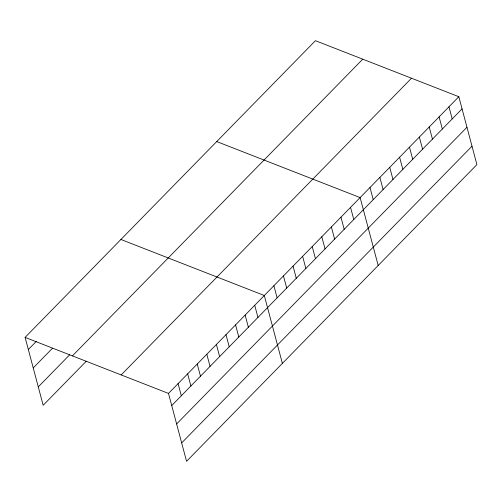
<?xml version="1.0" encoding="UTF-8"?>
<svg xmlns="http://www.w3.org/2000/svg" width="502" height="502" viewBox="0 0 502 502"><rect width="100%" height="100%" fill="white"/><g stroke="black" fill="none" stroke-linecap="round" stroke-linejoin="round"><path stroke-width="0.75" d="M25.1 337.394L315.438 40.687L458.834 96.717L476.9 164.606L186.562 461.313L168.496 393.424L25.1 337.394L43.166 405.283L86.281 361.22M28.332 349.53L36.313 341.366M33.226 367.928L52.39 348.344M38.271 386.885L69.671 354.788M72.42 355.88L362.758 59.18M121.177 374.931L411.514 78.224M168.496 393.424L458.834 96.717M171.728 405.56L462.066 108.852M176.622 423.958L466.96 127.251M181.668 442.915L472.005 146.207M216.72 141.564L360.122 197.593L378.188 265.489M120.913 239.479L264.309 295.509L282.375 363.398M448.964 106.807L452.195 118.943M439.093 116.891L442.325 129.027M429.223 126.981L432.448 139.117M419.352 137.071L422.577 149.207M409.481 147.155L412.707 159.291M399.605 157.245L402.836 169.381M389.734 167.329L392.966 179.465M379.863 177.419L383.095 189.555M369.993 187.51L373.224 199.645M350.54 207.389L353.772 219.525M340.958 217.178L344.19 229.314M331.376 226.973L334.608 239.109M321.795 236.762L325.026 248.898M312.219 246.551L315.444 258.687M302.637 256.346L305.862 268.482M293.055 266.135L296.28 278.271M283.473 275.924L286.705 288.06M273.891 285.72L277.123 297.855M254.727 305.298L257.959 317.433M245.145 315.093L248.377 327.229M235.57 324.882L238.795 337.018M225.988 334.677L229.213 346.813M216.406 344.466L219.631 356.602M206.824 354.255L210.056 366.391M197.242 364.05L200.474 376.186M187.66 373.839L190.892 385.975M178.078 383.628L181.31 395.764"/></g></svg>
